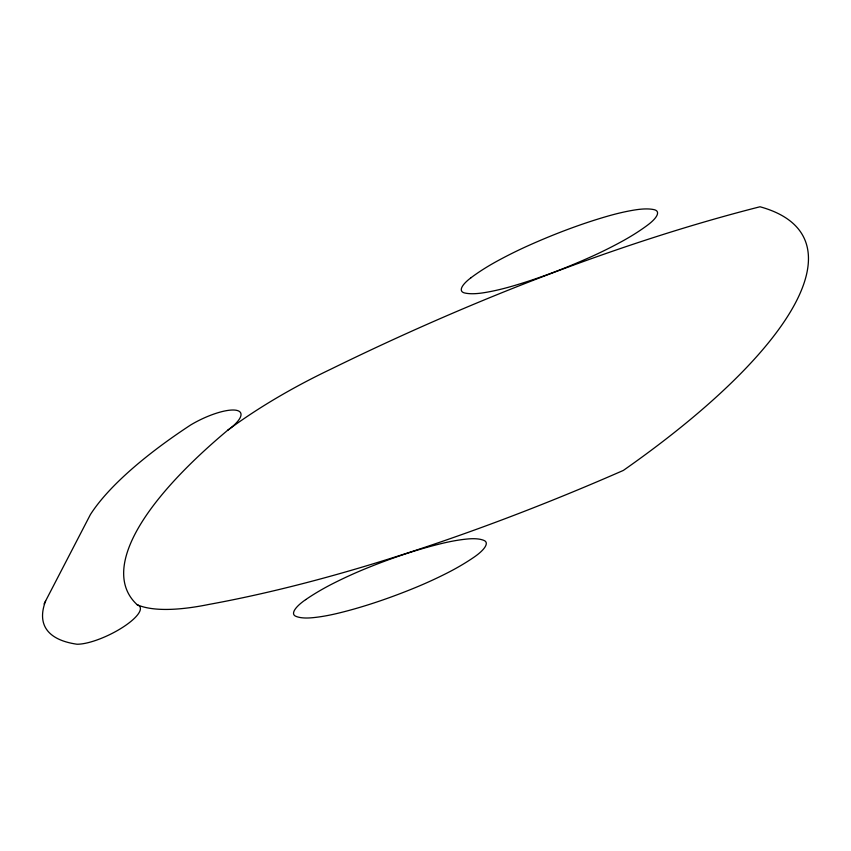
<?xml version="1.0" encoding="UTF-8"?>
<svg xmlns="http://www.w3.org/2000/svg" width="851" height="851" viewBox="0 0 851 851"><rect width="100%" height="100%" fill="white"/><g stroke="black" fill="none" stroke-linecap="round" stroke-linejoin="round"><path stroke-width="1.28" d="M44.061 603.944L90.397 514.568A256.789 75.505 -26 0 1 190.698 424.957A39.189 11.52 -26 0 1 235.759 410.193A39.189 11.52 -26 0 1 227.664 430.276A453.945 133.479 -26 0 0 137.213 604.774A39.189 11.52 -26 0 1 123.448 626.857A39.189 11.52 -26 0 1 77.037 644.228A256.789 75.505 -26 0 1 45.646 600.891M137.213 604.774A208.378 61.272 -26 0 0 209.006 604.412A779.718 229.27 -26 0 0 623.347 470.422A503.09 147.925 -26 0 0 760.007 206.772A779.718 229.27 -26 0 0 330.975 369.121A208.378 61.272 -26 0 0 227.664 430.276M305.69 599.625A31.498 9.265 -26 0 0 295.595 616.177A78.686 23.137 -26 0 0 312.168 617.741A131.884 38.774 -26 0 0 337.953 613.263A208.527 61.315 -26 0 0 414.799 587.839A131.884 38.774 -26 0 0 446.796 573.202A78.686 23.137 -26 0 0 474.135 557.107A31.498 9.265 -26 0 0 484.23 540.555A78.686 23.137 -26 0 0 467.656 538.981A131.884 38.774 -26 0 0 441.871 543.459A208.527 61.315 -26 0 0 365.026 568.883A131.884 38.774 -26 0 0 333.028 583.531A78.686 23.137 -26 0 0 305.69 599.625M471.029 277.713A31.498 9.265 -26 0 0 464.646 292.967A78.686 23.137 -26 0 0 483.762 292.733A131.884 38.774 -26 0 0 511.44 286.415A208.527 61.315 -26 0 0 590.286 257.14A131.884 38.774 -26 0 0 621.89 241.439A78.686 23.137 -26 0 0 647.824 224.941A31.498 9.265 -26 0 0 654.217 209.697A78.686 23.137 -26 0 0 635.101 209.92A131.884 38.774 -26 0 0 607.412 216.239A208.527 61.315 -26 0 0 528.577 245.524A131.884 38.774 -26 0 0 496.973 261.214A78.686 23.137 -26 0 0 471.029 277.713"/></g></svg>
